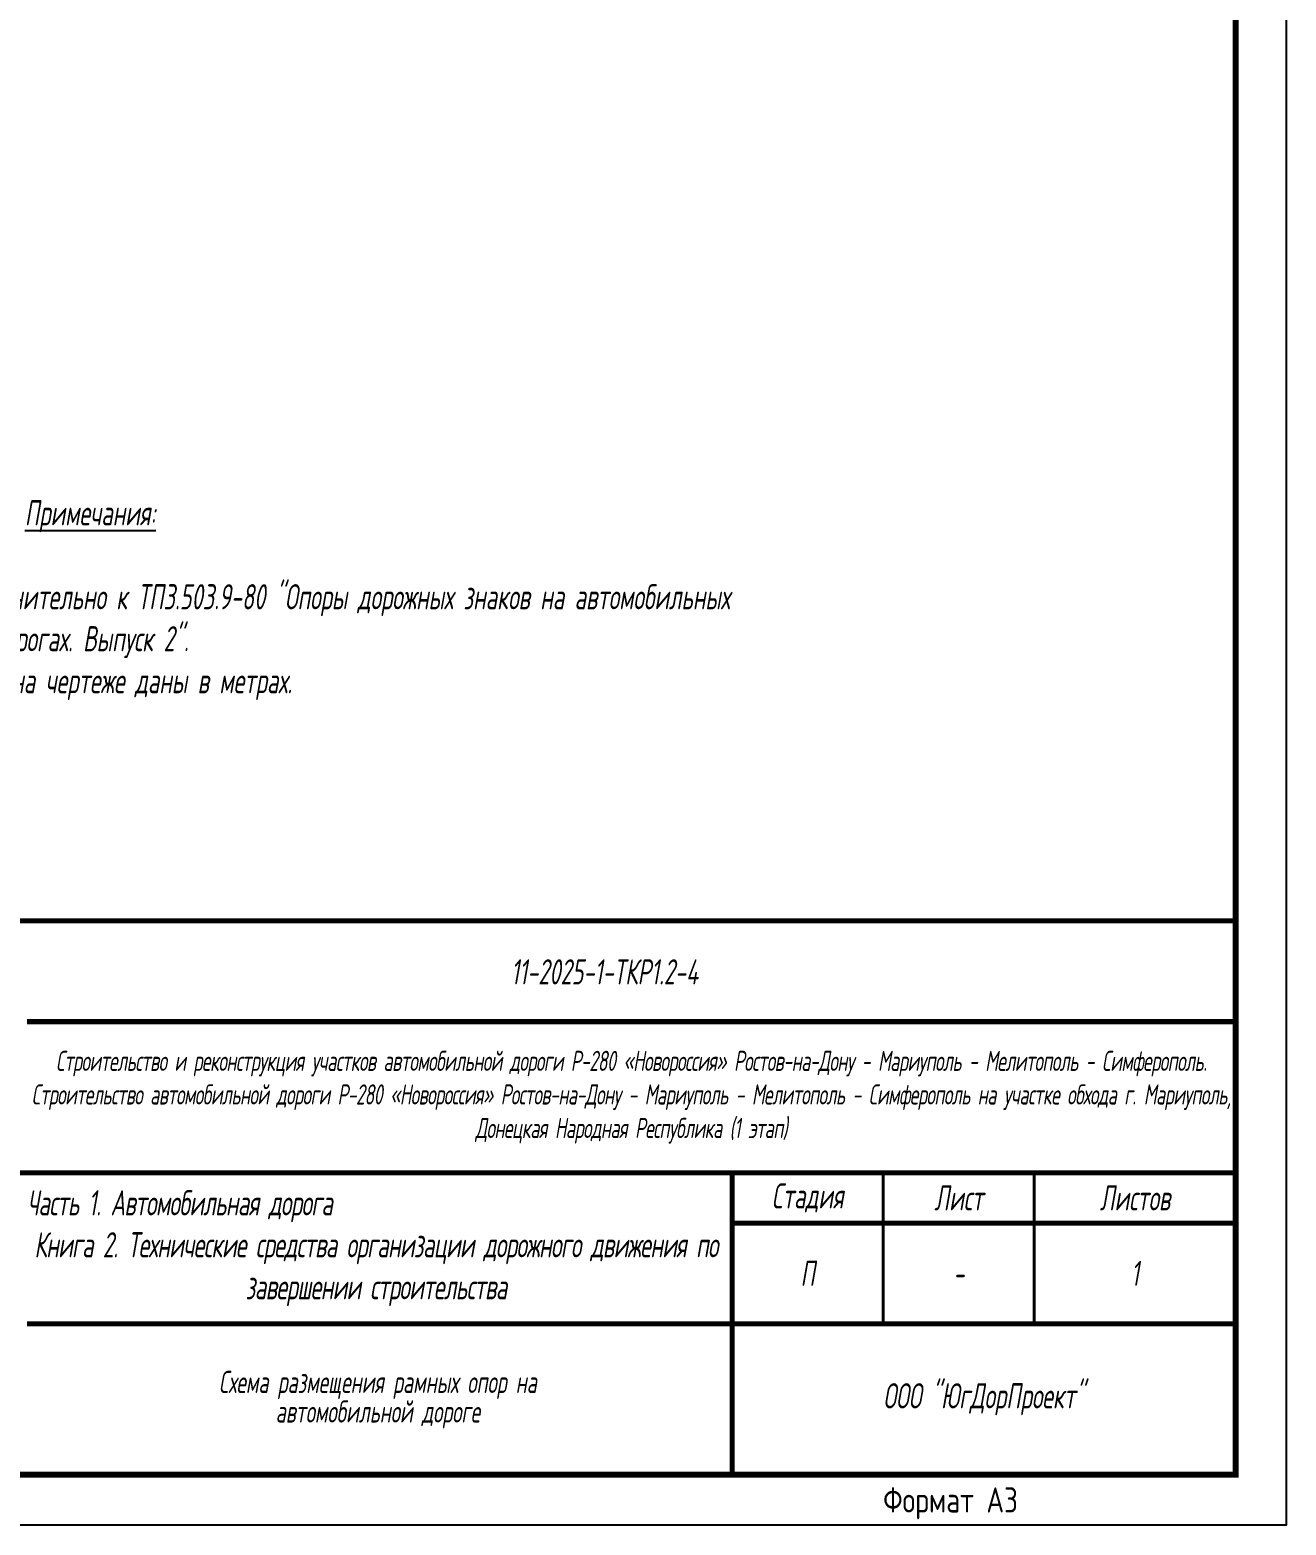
# Model space of a CAD drawing. Header units: millimetres. Extents: x 4241 to 6572, y 870 to 1291.
# Drawn here: x 4536.8 to 4661.5, y 880.9 to 1029.4 of the extents above; entities that cross this region are included whole.
import ezdxf
from ezdxf.enums import TextEntityAlignment as Align

# ---------------------------------------------------------------- set-up
doc = ezdxf.new("R2010")
doc.units = ezdxf.units.MM
doc.layers.add('00_штамп', color=7, linetype='Continuous')
doc.layers.add('_Штамп_рамка', color=7, linetype='Continuous')
doc.layers.add('Оформление', color=7, linetype='Continuous', lineweight=15)
doc.styles.add('Romans_2.5', font='romans.shx', dxfattribs={"width": 0.75, "height": 2.5})
doc.styles.add('ПС_eskdu', font='eskdu.shx', dxfattribs={"width": 0.8, "oblique": 10})

# ---------------------------------------------------------------- blocks, each defined once
blk = doc.blocks.new('*U758')
blk.add_lwpolyline([(0, 0), (0, 297), (420, 297), (420, 0), (0, 0)])
at = {"const_width": 0.6}
blk.add_lwpolyline([(20, 5), (20, 292), (415, 292), (415, 5), (20, 5)], dxfattribs=at)
at = {"style": 'Romans_2.5', "width": 0.75}
blk.add_attdef('ФОРМАТ', text='', height=2.5, dxfattribs=at).set_placement((380, 2.5), align=Align.MIDDLE_LEFT)

msp = doc.modelspace()

# ---------------------------------------------------------------- linework, layer by layer
at = {"layer": '00_штамп', "color": 7, "linetype": 'Continuous'}
for p, q in [((4621.4956, 915.9042), (4621.4956, 900.9042)), ((4636.4956, 915.9042), (4636.4956, 900.9042))]:
    msp.add_line(p, q, dxfattribs=at)
at = {"layer": '00_штамп', "color": 7, "linetype": 'Continuous', "ltscale": 0.1, "const_width": 0.5}
msp.add_lwpolyline([(4471.4956, 940.9042), (4656.4956, 940.9042)], dxfattribs=at)
at = {"layer": '00_штамп', "color": 7, "linetype": 'Continuous'}
msp.add_lwpolyline([(4656.4956, 940.9042), (4656.4956, 885.9042)], dxfattribs=at)
for points, const_width in [([(4536.4956, 930.9042), (4656.4956, 930.9042)], 0.5), ([(4656.4956, 915.9042), (4471.4956, 915.9042)], 0.5), ([(4606.4956, 885.9042), (4606.4956, 915.9042)], 0.5), ([(4621.4956, 915.9042), (4621.4956, 900.9042)], 0.3), ([(4636.4956, 915.9042), (4636.4956, 900.9042)], 0.3), ([(4656.4956, 910.9042), (4606.4956, 910.9042)], 0.5), ([(4656.4956, 900.9042), (4536.4956, 900.9042)], 0.5)]:
    msp.add_lwpolyline(points, dxfattribs=dict(at, const_width=const_width))
at = {"layer": '00_штамп', "color": 7, "linetype": 'Continuous', "ltscale": 0.1}
msp.add_lwpolyline([(4471.4956, 885.9042), (4656.4956, 885.9042)], dxfattribs=at)

# ---------------------------------------------------------------- block references
at = {"layer": '_Штамп_рамка'}
msp.add_blockref('*U758', (4241.4956, 880.9042), dxfattribs=at).add_auto_attribs({'ФОРМАТ': 'Формат A3'})

# ---------------------------------------------------------------- texts
at = {"color": 7, "linetype": 'Continuous', "insert": (4476.0888, 986.857), "char_height": 2.5, "width": 133.36448, "attachment_point": 1, "style": 'ПС_eskdu'}
msp.add_mtext('\\P\\pxqc;{\\LПримечания:\\P\\P\\pq*;}1. Схема размещения рамной опоры выполнена применительно к ТП3.503.9-80 "Опоры дорожных знаков на автомобильных дорогах. Выпуск 2".\\P2. Размеры на чертеже даны в метрах. ', dxfattribs=at)
at = {"insert": (4571.3221, 893.3554), "char_height": 2.2, "width": 70, "attachment_point": 5, "line_spacing_factor": 0.8, "style": 'ПС_eskdu'}
msp.add_mtext('Схема размещения рамных опор на \\Pавтомобильной дороге', dxfattribs=at)
at = {"linetype": 'Continuous', "lineweight": 15, "insert": (4631.4956, 893.4042), "char_height": 2.5, "width": 50, "attachment_point": 5, "style": 'ПС_eskdu'}
msp.add_mtext('ООО "ЮгДорПроект"', dxfattribs=at)
at = {"layer": '00_штамп', "color": 7, "linetype": 'Continuous', "lineweight": 20, "char_height": 2.5, "attachment_point": 5, "style": 'ПС_eskdu'}
for s, insert, width in [('Стадия', (4613.9956, 913.4042), 15), ('Лист', (4628.9956, 913.4042), 15), ('Листов', (4646.4956, 913.4042), 20)]:
    msp.add_mtext(s, dxfattribs=dict(at, insert=insert, width=width))
at = {"layer": 'Оформление', "ltscale": 100, "attachment_point": 5, "style": 'ПС_eskdu'}
for s, insert, char_height, width in [('\\pxi1.4143;11-2025-1-ТКР1.2-4', (4592.0631, 935.8478), 2.5, 111.13499), ('\\pxqc;{\\T0.95;Строительство и реконструкция участков автомобильной дороги Р-280 «Новороссия» Ростов-на-Дону - Мариуполь - Мелитополь - Симферополь. Строительство автомобильной дороги Р-280 «Новороссия» Ростов-на-Дону - Мариуполь - Мелитополь - Симферополь на участке обхода г. Мариуполь, Донецкая Народная Республика (1 этап)}', (4596.4956, 923.4042), 2, 120), ('\\pxqj;{\\T0.95;Часть 1. Автомобильная дорога\\P\\pr0.27917,qc,t2.3625;Книга 2. Технические средства организации дорожного движения по завершении строительства}', (4571.4956, 908.4042), 2.5, 70), ('П', (4613.9956, 905.9042), 2.5, 15), ('1', (4646.4956, 905.9042), 2.5, 20), ('-', (4628.9956, 905.9042), 2.5, 15)]:
    msp.add_mtext(s, dxfattribs=dict(at, insert=insert, char_height=char_height, width=width))

doc.saveas('drawing.dxf')
